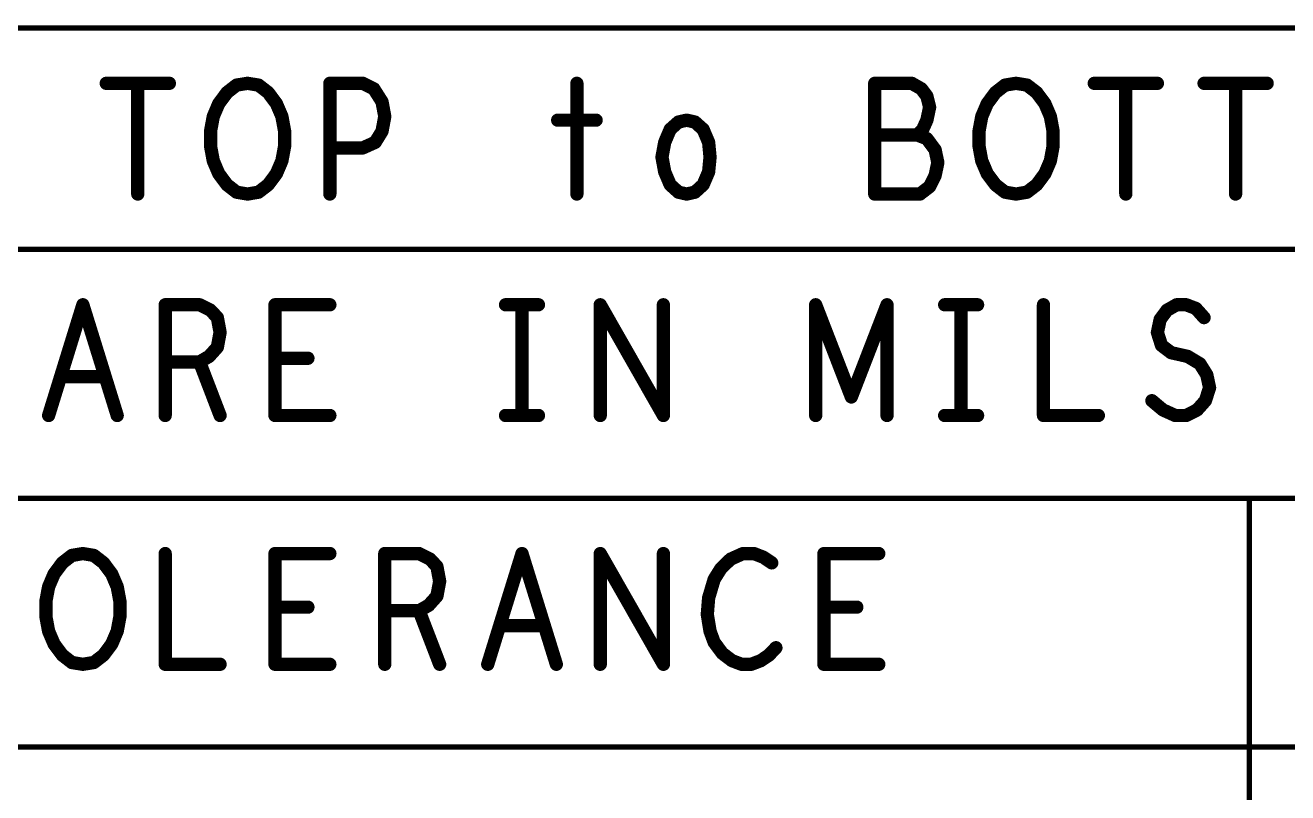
# Model space of a CAD drawing. Extents: x -14.2 to 19.9, y -5.2 to 16.9.
# Drawn here: x 12.031 to 13.457, y 6.043 to 6.909 of the extents above; entities that cross this region are included whole.
import ezdxf

# ---------------------------------------------------------------- set-up
doc = ezdxf.new("R2010")
doc.units = 0
doc.layers.get('0').update_dxf_attribs({"linetype": 'CONTINUOUS'})
doc.layers.add('FAB', color=2, linetype='CONTINUOUS')

# ---------------------------------------------------------------- blocks, each defined once
blk = doc.blocks.new('ROUND_1')
at = {"const_width": 0.003}
blk.add_lwpolyline([(-0.0015, 0, 1), (0.0015, 0, 1)], format="xyb", close=True, dxfattribs=at)
blk = doc.blocks.new('ROUND_105')
at = {"const_width": 0.0075}
blk.add_lwpolyline([(-0.00375, 0, 1), (0.00375, 0, 1)], format="xyb", close=True, dxfattribs=at)

msp = doc.modelspace()

# ---------------------------------------------------------------- linework, layer by layer
at = {"layer": 'FAB'}
for points, const_width in [([(8.7328, 6.9063), (15.4598, 6.9063)], 0.006), ([(12.1227, 6.8438), (12.194, 6.8438)], 0.015), ([(12.1583, 6.8438), (12.1583, 6.7188)], 0.015), ([(12.2591, 6.8334), (12.2699, 6.8418)], 0.015), ([(12.2699, 6.8418), (12.2823, 6.8438)], 0.015), ([(12.2823, 6.8438), (12.2947, 6.8418)], 0.015), ([(12.2947, 6.8418), (12.3056, 6.8334)], 0.015), ([(12.3753, 6.7188), (12.3753, 6.8438)], 0.015), ([(12.3753, 6.8438), (12.4125, 6.8438)], 0.015), ([(12.4125, 6.8438), (12.4249, 6.8376)], 0.015), ([(12.4249, 6.8376), (12.4342, 6.823)], 0.015), ([(12.6543, 6.8438), (12.6543, 6.7188)], 0.015), ([(13.0325, 6.8438), (12.9907, 6.8438)], 0.015), ([(12.9907, 6.8438), (12.9907, 6.7188)], 0.015), ([(13.0434, 6.8376), (13.0325, 6.8438)], 0.015), ([(13.0496, 6.8293), (13.0434, 6.8376)], 0.015), ([(13.1271, 6.8334), (13.1379, 6.8418)], 0.015), ([(13.1379, 6.8418), (13.1503, 6.8438)], 0.015), ([(13.1503, 6.8438), (13.1627, 6.8418)], 0.015), ([(13.1627, 6.8418), (13.1736, 6.8334)], 0.015), ([(13.2387, 6.8438), (13.31, 6.8438)], 0.015), ([(13.2743, 6.8438), (13.2743, 6.7188)], 0.015), ([(13.3627, 6.8438), (13.434, 6.8438)], 0.015), ([(13.3983, 6.8438), (13.3983, 6.7188)], 0.015), ([(12.2498, 6.8209), (12.2591, 6.8334)], 0.015), ([(12.3056, 6.8334), (12.3149, 6.8209)], 0.015), ([(13.0527, 6.8168), (13.0496, 6.8293)], 0.015), ([(13.1178, 6.8209), (13.1271, 6.8334)], 0.015), ([(13.1736, 6.8334), (13.1829, 6.8209)], 0.015), ([(12.2436, 6.8064), (12.2498, 6.8209)], 0.015), ([(12.3149, 6.8209), (12.3211, 6.8064)], 0.015), ([(12.4342, 6.823), (12.4373, 6.8064)], 0.015), ([(13.0496, 6.8022), (13.0527, 6.8168)], 0.015), ([(13.1116, 6.8064), (13.1178, 6.8209)], 0.015), ([(13.1829, 6.8209), (13.1891, 6.8064)], 0.015), ([(12.2405, 6.7897), (12.2436, 6.8064)], 0.015), ([(12.3211, 6.8064), (12.3242, 6.7897)], 0.015), ([(12.4373, 6.8064), (12.4342, 6.7897)], 0.015), ([(12.6326, 6.8022), (12.676, 6.8022)], 0.015), ([(12.7597, 6.7918), (12.769, 6.8001)], 0.015), ([(12.769, 6.8001), (12.7783, 6.8022)], 0.015), ([(12.7783, 6.8022), (12.7876, 6.8001)], 0.015), ([(12.7876, 6.8001), (12.7969, 6.7918)], 0.015), ([(13.0449, 6.7918), (13.0496, 6.8022)], 0.015), ([(13.1085, 6.7897), (13.1116, 6.8064)], 0.015), ([(13.1891, 6.8064), (13.1922, 6.7897)], 0.015), ([(12.2405, 6.773), (12.2405, 6.7897)], 0.015), ([(12.3242, 6.7897), (12.3242, 6.773)], 0.015), ([(12.4342, 6.7897), (12.4265, 6.7772)], 0.015), ([(12.7535, 6.7772), (12.7597, 6.7918)], 0.015), ([(12.7969, 6.7918), (12.8031, 6.7772)], 0.015), ([(13.0387, 6.7855), (12.9907, 6.7855)], 0.015), ([(13.0387, 6.7855), (13.0449, 6.7918)], 0.015), ([(13.0496, 6.7813), (13.0387, 6.7855)], 0.015), ([(13.0589, 6.7688), (13.0496, 6.7813)], 0.015), ([(13.1085, 6.773), (13.1085, 6.7897)], 0.015), ([(13.1922, 6.7897), (13.1922, 6.773)], 0.015), ([(12.2436, 6.7563), (12.2405, 6.773)], 0.015), ([(12.3242, 6.773), (12.3211, 6.7563)], 0.015), ([(12.4125, 6.7709), (12.3753, 6.7709)], 0.015), ([(12.4265, 6.7772), (12.4125, 6.7709)], 0.015), ([(12.7504, 6.7605), (12.7535, 6.7772)], 0.015), ([(12.8031, 6.7772), (12.8047, 6.7605)], 0.015), ([(13.062, 6.7543), (13.0589, 6.7688)], 0.015), ([(13.1116, 6.7563), (13.1085, 6.773)], 0.015), ([(13.1922, 6.773), (13.1891, 6.7563)], 0.015), ([(12.2498, 6.7418), (12.2436, 6.7563)], 0.015), ([(12.3211, 6.7563), (12.3149, 6.7418)], 0.015), ([(12.7535, 6.7438), (12.7504, 6.7605)], 0.015), ([(12.8047, 6.7605), (12.8031, 6.7438)], 0.015), ([(13.0589, 6.7397), (13.062, 6.7543)], 0.015), ([(13.1178, 6.7418), (13.1116, 6.7563)], 0.015), ([(13.1891, 6.7563), (13.1829, 6.7418)], 0.015), ([(12.2591, 6.7293), (12.2498, 6.7418)], 0.015), ([(12.3149, 6.7418), (12.3056, 6.7293)], 0.015), ([(12.7597, 6.7293), (12.7535, 6.7438)], 0.015), ([(12.8031, 6.7438), (12.7969, 6.7293)], 0.015), ([(13.0527, 6.7272), (13.0589, 6.7397)], 0.015), ([(13.1271, 6.7293), (13.1178, 6.7418)], 0.015), ([(13.1829, 6.7418), (13.1736, 6.7293)], 0.015), ([(12.2699, 6.7209), (12.2591, 6.7293)], 0.015), ([(12.3056, 6.7293), (12.2947, 6.7209)], 0.015), ([(12.769, 6.7209), (12.7597, 6.7293)], 0.015), ([(12.7969, 6.7293), (12.7876, 6.7209)], 0.015), ([(13.0418, 6.7188), (13.0527, 6.7272)], 0.015), ([(13.1379, 6.7209), (13.1271, 6.7293)], 0.015), ([(13.1736, 6.7293), (13.1627, 6.7209)], 0.015), ([(12.2823, 6.7188), (12.2699, 6.7209)], 0.015), ([(12.2947, 6.7209), (12.2823, 6.7188)], 0.015), ([(12.7783, 6.7188), (12.769, 6.7209)], 0.015), ([(12.7876, 6.7209), (12.7783, 6.7188)], 0.015), ([(12.9907, 6.7188), (13.0418, 6.7188)], 0.015), ([(13.1503, 6.7188), (13.1379, 6.7209)], 0.015), ([(13.1627, 6.7209), (13.1503, 6.7188)], 0.015), ([(8.7328, 6.6563), (15.4598, 6.6563)], 0.006), ([(12.0576, 6.4688), (12.0963, 6.5938)], 0.015), ([(12.0963, 6.5938), (12.1351, 6.4688)], 0.015), ([(12.1893, 6.4688), (12.1893, 6.5938)], 0.015), ([(12.1893, 6.5938), (12.2281, 6.5938)], 0.015), ([(12.2281, 6.5938), (12.2405, 6.5876)], 0.015), ([(12.2405, 6.5876), (12.2482, 6.5793)], 0.015), ([(12.3133, 6.4688), (12.3133, 6.5938)], 0.015), ([(12.3133, 6.5938), (12.3753, 6.5938)], 0.015), ([(12.5737, 6.5938), (12.6109, 6.5938)], 0.015), ([(12.5923, 6.5938), (12.5923, 6.4688)], 0.015), ([(12.6807, 6.4688), (12.6807, 6.5938)], 0.015), ([(12.6807, 6.5938), (12.752, 6.4688)], 0.015), ([(12.752, 6.4688), (12.752, 6.5938)], 0.015), ([(12.924, 6.4688), (12.924, 6.5938)], 0.015), ([(12.924, 6.5938), (12.9643, 6.4897)], 0.015), ([(12.9643, 6.4897), (13.0046, 6.5938)], 0.015), ([(13.0046, 6.5938), (13.0046, 6.4688)], 0.015), ([(13.0697, 6.5938), (13.1069, 6.5938)], 0.015), ([(13.0883, 6.5938), (13.0883, 6.4688)], 0.015), ([(13.1813, 6.5938), (13.1813, 6.4688)], 0.015), ([(13.3131, 6.5772), (13.3208, 6.5876)], 0.015), ([(13.3208, 6.5876), (13.3317, 6.5938)], 0.015), ([(13.3317, 6.5938), (13.3425, 6.5938)], 0.015), ([(13.3425, 6.5938), (13.3534, 6.5897)], 0.015), ([(13.3534, 6.5897), (13.3627, 6.5793)], 0.015), ([(12.2482, 6.5793), (12.2513, 6.5626)], 0.015), ([(13.31, 6.5626), (13.3131, 6.5772)], 0.015), ([(12.2513, 6.5626), (12.2482, 6.5459)], 0.015), ([(13.3146, 6.548), (13.31, 6.5626)], 0.015), ([(12.2482, 6.5459), (12.2389, 6.5355)], 0.015), ([(13.3255, 6.5397), (13.3146, 6.548)], 0.015), ([(13.3441, 6.5355), (13.3255, 6.5397)], 0.015), ([(12.2281, 6.5293), (12.1893, 6.5293)], 0.015), ([(12.2389, 6.5355), (12.2281, 6.5293)], 0.015), ([(12.2281, 6.5293), (12.2513, 6.4688)], 0.015), ([(12.3505, 6.5334), (12.3133, 6.5334)], 0.015), ([(13.358, 6.5272), (13.3441, 6.5355)], 0.015), ([(13.3658, 6.5147), (13.358, 6.5272)], 0.015), ([(12.1211, 6.5126), (12.0715, 6.5126)], 0.015), ([(13.3689, 6.5001), (13.3658, 6.5147)], 0.015), ([(13.3642, 6.4855), (13.3689, 6.5001)], 0.015), ([(13.3038, 6.4855), (13.3162, 6.4751)], 0.015), ([(13.3549, 6.4751), (13.3642, 6.4855)], 0.015), ([(12.3753, 6.4688), (12.3133, 6.4688)], 0.015), ([(12.5737, 6.4688), (12.6109, 6.4688)], 0.015), ([(13.0697, 6.4688), (13.1069, 6.4688)], 0.015), ([(13.1813, 6.4688), (13.2433, 6.4688)], 0.015), ([(13.3162, 6.4751), (13.3301, 6.4688)], 0.015), ([(13.3301, 6.4688), (13.3425, 6.4688)], 0.015), ([(13.3425, 6.4688), (13.3549, 6.4751)], 0.015), ([(8.7328, 6.3754), (15.4598, 6.3754)], 0.006), ([(13.4138, 6.3754), (13.4138, -0.3686)], 0.006), ([(12.0731, 6.3024), (12.0839, 6.3108)], 0.015), ([(12.0839, 6.3108), (12.0963, 6.3129)], 0.015), ([(12.0963, 6.3129), (12.1087, 6.3108)], 0.015), ([(12.1087, 6.3108), (12.1196, 6.3024)], 0.015), ([(12.1893, 6.3129), (12.1893, 6.1879)], 0.015), ([(12.3133, 6.1879), (12.3133, 6.3129)], 0.015), ([(12.3133, 6.3129), (12.3753, 6.3129)], 0.015), ([(12.4373, 6.1879), (12.4373, 6.3129)], 0.015), ([(12.4373, 6.3129), (12.4761, 6.3129)], 0.015), ([(12.4761, 6.3129), (12.4885, 6.3066)], 0.015), ([(12.5536, 6.1879), (12.5923, 6.3129)], 0.015), ([(12.5923, 6.3129), (12.6311, 6.1879)], 0.015), ([(12.6807, 6.1879), (12.6807, 6.3129)], 0.015), ([(12.6807, 6.3129), (12.752, 6.1879)], 0.015), ([(12.752, 6.1879), (12.752, 6.3129)], 0.015), ([(12.8419, 6.3129), (12.8279, 6.3066)], 0.015), ([(12.8543, 6.3129), (12.8419, 6.3129)], 0.015), ([(12.8651, 6.3087), (12.8543, 6.3129)], 0.015), ([(12.9333, 6.1879), (12.9333, 6.3129)], 0.015), ([(12.9333, 6.3129), (12.9953, 6.3129)], 0.015), ([(12.0638, 6.2899), (12.0731, 6.3024)], 0.015), ([(12.1196, 6.3024), (12.1289, 6.2899)], 0.015), ([(12.4885, 6.3066), (12.4962, 6.2983)], 0.015), ([(12.4962, 6.2983), (12.4993, 6.2816)], 0.015), ([(12.8171, 6.2962), (12.8093, 6.2837)], 0.015), ([(12.8279, 6.3066), (12.8171, 6.2962)], 0.015), ([(12.8744, 6.3024), (12.8651, 6.3087)], 0.015), ([(12.0576, 6.2754), (12.0638, 6.2899)], 0.015), ([(12.1289, 6.2899), (12.1351, 6.2754)], 0.015), ([(12.4993, 6.2816), (12.4962, 6.2649)], 0.015), ([(12.8093, 6.2837), (12.8031, 6.2628)], 0.015), ([(12.0545, 6.2587), (12.0576, 6.2754)], 0.015), ([(12.1351, 6.2754), (12.1382, 6.2587)], 0.015), ([(12.0545, 6.242), (12.0545, 6.2587)], 0.015), ([(12.1382, 6.2587), (12.1382, 6.242)], 0.015), ([(12.4869, 6.2545), (12.4761, 6.2483)], 0.015), ([(12.4962, 6.2649), (12.4869, 6.2545)], 0.015), ([(12.8031, 6.2628), (12.8016, 6.2441)], 0.015), ([(12.0576, 6.2253), (12.0545, 6.242)], 0.015), ([(12.1382, 6.242), (12.1351, 6.2253)], 0.015), ([(12.3505, 6.2524), (12.3133, 6.2524)], 0.015), ([(12.4761, 6.2483), (12.4373, 6.2483)], 0.015), ([(12.4761, 6.2483), (12.4993, 6.1879)], 0.015), ([(12.8016, 6.2441), (12.8047, 6.2253)], 0.015), ([(12.9705, 6.2524), (12.9333, 6.2524)], 0.015), ([(12.0638, 6.2108), (12.0576, 6.2253)], 0.015), ([(12.1351, 6.2253), (12.1289, 6.2108)], 0.015), ([(12.6171, 6.2316), (12.5675, 6.2316)], 0.015), ([(12.8047, 6.2253), (12.8093, 6.2128)], 0.015), ([(12.0731, 6.1983), (12.0638, 6.2108)], 0.015), ([(12.1289, 6.2108), (12.1196, 6.1983)], 0.015), ([(12.8093, 6.2128), (12.8186, 6.2003)], 0.015), ([(12.0839, 6.1899), (12.0731, 6.1983)], 0.015), ([(12.1196, 6.1983), (12.1087, 6.1899)], 0.015), ([(12.8186, 6.2003), (12.8295, 6.192)], 0.015), ([(12.862, 6.192), (12.8713, 6.1983)], 0.015), ([(12.8713, 6.1983), (12.8791, 6.2066)], 0.015), ([(12.0963, 6.1879), (12.0839, 6.1899)], 0.015), ([(12.1087, 6.1899), (12.0963, 6.1879)], 0.015), ([(12.1893, 6.1879), (12.2513, 6.1879)], 0.015), ([(12.3753, 6.1879), (12.3133, 6.1879)], 0.015), ([(12.8295, 6.192), (12.8403, 6.1879)], 0.015), ([(12.8403, 6.1879), (12.8512, 6.1879)], 0.015), ([(12.8512, 6.1879), (12.862, 6.192)], 0.015), ([(12.9953, 6.1879), (12.9333, 6.1879)], 0.015), ([(8.7328, 6.0944), (15.4598, 6.0944)], 0.006)]:
    msp.add_lwpolyline(points, dxfattribs=dict(at, const_width=const_width))

# ---------------------------------------------------------------- block references
for name, p in [('ROUND_105', (12.1227, 6.8438)), ('ROUND_105', (12.1583, 6.8438)), ('ROUND_105', (12.194, 6.8438)), ('ROUND_105', (12.2699, 6.8418)), ('ROUND_105', (12.2699, 6.8418)), ('ROUND_105', (12.2823, 6.8438)), ('ROUND_105', (12.2823, 6.8438)), ('ROUND_105', (12.2947, 6.8418)), ('ROUND_105', (12.2947, 6.8418)), ('ROUND_105', (12.3753, 6.8438)), ('ROUND_105', (12.3753, 6.8438)), ('ROUND_105', (12.4125, 6.8438)), ('ROUND_105', (12.4125, 6.8438)), ('ROUND_105', (12.4249, 6.8376)), ('ROUND_105', (12.4249, 6.8376)), ('ROUND_105', (12.6543, 6.8438)), ('ROUND_105', (12.9907, 6.8438)), ('ROUND_105', (12.9907, 6.8438)), ('ROUND_105', (13.0325, 6.8438)), ('ROUND_105', (13.0325, 6.8438)), ('ROUND_105', (13.0434, 6.8376)), ('ROUND_105', (13.0434, 6.8376)), ('ROUND_105', (13.1379, 6.8418)), ('ROUND_105', (13.1379, 6.8418)), ('ROUND_105', (13.1503, 6.8438)), ('ROUND_105', (13.1503, 6.8438)), ('ROUND_105', (13.1627, 6.8418)), ('ROUND_105', (13.1627, 6.8418)), ('ROUND_105', (13.2387, 6.8438)), ('ROUND_105', (13.2743, 6.8438)), ('ROUND_105', (13.31, 6.8438)), ('ROUND_105', (13.3627, 6.8438)), ('ROUND_105', (13.3983, 6.8438)), ('ROUND_105', (13.434, 6.8438)), ('ROUND_105', (12.2591, 6.8334)), ('ROUND_105', (12.2591, 6.8334)), ('ROUND_105', (12.3056, 6.8334)), ('ROUND_105', (12.3056, 6.8334)), ('ROUND_105', (13.0496, 6.8293)), ('ROUND_105', (13.0496, 6.8293)), ('ROUND_105', (13.1271, 6.8334)), ('ROUND_105', (13.1271, 6.8334)), ('ROUND_105', (13.1736, 6.8334)), ('ROUND_105', (13.1736, 6.8334)), ('ROUND_105', (12.2498, 6.8209)), ('ROUND_105', (12.2498, 6.8209)), ('ROUND_105', (12.3149, 6.8209)), ('ROUND_105', (12.3149, 6.8209)), ('ROUND_105', (12.4342, 6.823)), ('ROUND_105', (12.4342, 6.823)), ('ROUND_105', (13.0527, 6.8168)), ('ROUND_105', (13.0527, 6.8168)), ('ROUND_105', (13.1178, 6.8209)), ('ROUND_105', (13.1178, 6.8209)), ('ROUND_105', (13.1829, 6.8209)), ('ROUND_105', (13.1829, 6.8209)), ('ROUND_105', (12.2436, 6.8064)), ('ROUND_105', (12.2436, 6.8064)), ('ROUND_105', (12.3211, 6.8064)), ('ROUND_105', (12.3211, 6.8064)), ('ROUND_105', (12.4373, 6.8064)), ('ROUND_105', (12.4373, 6.8064)), ('ROUND_105', (12.6326, 6.8022)), ('ROUND_105', (12.676, 6.8022)), ('ROUND_105', (12.769, 6.8001)), ('ROUND_105', (12.769, 6.8001)), ('ROUND_105', (12.7783, 6.8022)), ('ROUND_105', (12.7783, 6.8022)), ('ROUND_105', (12.7876, 6.8001)), ('ROUND_105', (12.7876, 6.8001)), ('ROUND_105', (13.0496, 6.8022)), ('ROUND_105', (13.0496, 6.8022)), ('ROUND_105', (13.1116, 6.8064)), ('ROUND_105', (13.1116, 6.8064)), ('ROUND_105', (13.1891, 6.8064)), ('ROUND_105', (13.1891, 6.8064)), ('ROUND_105', (12.2405, 6.7897)), ('ROUND_105', (12.2405, 6.7897)), ('ROUND_105', (12.3242, 6.7897)), ('ROUND_105', (12.3242, 6.7897)), ('ROUND_105', (12.4342, 6.7897)), ('ROUND_105', (12.4342, 6.7897)), ('ROUND_105', (12.7597, 6.7918)), ('ROUND_105', (12.7597, 6.7918)), ('ROUND_105', (12.7969, 6.7918)), ('ROUND_105', (12.7969, 6.7918)), ('ROUND_105', (12.9907, 6.7855)), ('ROUND_105', (13.0387, 6.7855)), ('ROUND_105', (13.0387, 6.7855)), ('ROUND_105', (13.0387, 6.7855)), ('ROUND_105', (13.0449, 6.7918)), ('ROUND_105', (13.0449, 6.7918)), ('ROUND_105', (13.0496, 6.7813)), ('ROUND_105', (13.0496, 6.7813)), ('ROUND_105', (13.1085, 6.7897)), ('ROUND_105', (13.1085, 6.7897)), ('ROUND_105', (13.1922, 6.7897)), ('ROUND_105', (13.1922, 6.7897)), ('ROUND_105', (12.2405, 6.773)), ('ROUND_105', (12.2405, 6.773)), ('ROUND_105', (12.3242, 6.773)), ('ROUND_105', (12.3242, 6.773)), ('ROUND_105', (12.3753, 6.7709)), ('ROUND_105', (12.4125, 6.7709)), ('ROUND_105', (12.4125, 6.7709)), ('ROUND_105', (12.4265, 6.7772)), ('ROUND_105', (12.4265, 6.7772)), ('ROUND_105', (12.7535, 6.7772)), ('ROUND_105', (12.7535, 6.7772)), ('ROUND_105', (12.8031, 6.7772)), ('ROUND_105', (12.8031, 6.7772)), ('ROUND_105', (13.0589, 6.7688)), ('ROUND_105', (13.0589, 6.7688)), ('ROUND_105', (13.1085, 6.773)), ('ROUND_105', (13.1085, 6.773)), ('ROUND_105', (13.1922, 6.773)), ('ROUND_105', (13.1922, 6.773)), ('ROUND_105', (12.2436, 6.7563)), ('ROUND_105', (12.2436, 6.7563)), ('ROUND_105', (12.3211, 6.7563)), ('ROUND_105', (12.3211, 6.7563)), ('ROUND_105', (12.7504, 6.7605)), ('ROUND_105', (12.7504, 6.7605)), ('ROUND_105', (12.8047, 6.7605)), ('ROUND_105', (12.8047, 6.7605)), ('ROUND_105', (13.062, 6.7543)), ('ROUND_105', (13.062, 6.7543)), ('ROUND_105', (13.1116, 6.7563)), ('ROUND_105', (13.1116, 6.7563)), ('ROUND_105', (13.1891, 6.7563)), ('ROUND_105', (13.1891, 6.7563)), ('ROUND_105', (12.2498, 6.7418)), ('ROUND_105', (12.2498, 6.7418)), ('ROUND_105', (12.3149, 6.7418)), ('ROUND_105', (12.3149, 6.7418)), ('ROUND_105', (12.7535, 6.7438)), ('ROUND_105', (12.7535, 6.7438)), ('ROUND_105', (12.8031, 6.7438)), ('ROUND_105', (12.8031, 6.7438)), ('ROUND_105', (13.0589, 6.7397)), ('ROUND_105', (13.0589, 6.7397)), ('ROUND_105', (13.1178, 6.7418)), ('ROUND_105', (13.1178, 6.7418)), ('ROUND_105', (13.1829, 6.7418)), ('ROUND_105', (13.1829, 6.7418)), ('ROUND_105', (12.2591, 6.7293)), ('ROUND_105', (12.2591, 6.7293)), ('ROUND_105', (12.3056, 6.7293)), ('ROUND_105', (12.3056, 6.7293)), ('ROUND_105', (12.7597, 6.7293)), ('ROUND_105', (12.7597, 6.7293)), ('ROUND_105', (12.7969, 6.7293)), ('ROUND_105', (12.7969, 6.7293)), ('ROUND_105', (13.0527, 6.7272)), ('ROUND_105', (13.0527, 6.7272)), ('ROUND_105', (13.1271, 6.7293)), ('ROUND_105', (13.1271, 6.7293)), ('ROUND_105', (13.1736, 6.7293)), ('ROUND_105', (13.1736, 6.7293)), ('ROUND_105', (12.1583, 6.7188)), ('ROUND_105', (12.2699, 6.7209)), ('ROUND_105', (12.2699, 6.7209)), ('ROUND_105', (12.2823, 6.7188)), ('ROUND_105', (12.2823, 6.7188)), ('ROUND_105', (12.2947, 6.7209)), ('ROUND_105', (12.2947, 6.7209)), ('ROUND_105', (12.3753, 6.7188)), ('ROUND_105', (12.6543, 6.7188)), ('ROUND_105', (12.769, 6.7209)), ('ROUND_105', (12.769, 6.7209)), ('ROUND_105', (12.7783, 6.7188)), ('ROUND_105', (12.7783, 6.7188)), ('ROUND_105', (12.7876, 6.7209)), ('ROUND_105', (12.7876, 6.7209)), ('ROUND_105', (12.9907, 6.7188)), ('ROUND_105', (12.9907, 6.7188)), ('ROUND_105', (13.0418, 6.7188)), ('ROUND_105', (13.0418, 6.7188)), ('ROUND_105', (13.1379, 6.7209)), ('ROUND_105', (13.1379, 6.7209)), ('ROUND_105', (13.1503, 6.7188)), ('ROUND_105', (13.1503, 6.7188)), ('ROUND_105', (13.1627, 6.7209)), ('ROUND_105', (13.1627, 6.7209)), ('ROUND_105', (13.2743, 6.7188)), ('ROUND_105', (13.3983, 6.7188)), ('ROUND_105', (12.0963, 6.5938)), ('ROUND_105', (12.0963, 6.5938)), ('ROUND_105', (12.1893, 6.5938)), ('ROUND_105', (12.1893, 6.5938)), ('ROUND_105', (12.2281, 6.5938)), ('ROUND_105', (12.2281, 6.5938)), ('ROUND_105', (12.2405, 6.5876)), ('ROUND_105', (12.2405, 6.5876)), ('ROUND_105', (12.3133, 6.5938)), ('ROUND_105', (12.3133, 6.5938)), ('ROUND_105', (12.3753, 6.5938)), ('ROUND_105', (12.5737, 6.5938)), ('ROUND_105', (12.5923, 6.5938)), ('ROUND_105', (12.6109, 6.5938)), ('ROUND_105', (12.6807, 6.5938)), ('ROUND_105', (12.6807, 6.5938)), ('ROUND_105', (12.752, 6.5938)), ('ROUND_105', (12.924, 6.5938)), ('ROUND_105', (12.924, 6.5938)), ('ROUND_105', (13.0046, 6.5938)), ('ROUND_105', (13.0046, 6.5938)), ('ROUND_105', (13.0697, 6.5938)), ('ROUND_105', (13.0883, 6.5938)), ('ROUND_105', (13.1069, 6.5938)), ('ROUND_105', (13.1813, 6.5938)), ('ROUND_105', (13.3208, 6.5876)), ('ROUND_105', (13.3208, 6.5876)), ('ROUND_105', (13.3317, 6.5938)), ('ROUND_105', (13.3317, 6.5938)), ('ROUND_105', (13.3425, 6.5938)), ('ROUND_105', (13.3425, 6.5938)), ('ROUND_105', (13.3534, 6.5897)), ('ROUND_105', (13.3534, 6.5897)), ('ROUND_105', (12.2482, 6.5793)), ('ROUND_105', (12.2482, 6.5793)), ('ROUND_105', (13.3131, 6.5772)), ('ROUND_105', (13.3131, 6.5772)), ('ROUND_105', (13.3627, 6.5793)), ('ROUND_105', (12.2513, 6.5626)), ('ROUND_105', (12.2513, 6.5626)), ('ROUND_105', (13.31, 6.5626)), ('ROUND_105', (13.31, 6.5626)), ('ROUND_105', (12.2482, 6.5459)), ('ROUND_105', (12.2482, 6.5459)), ('ROUND_105', (13.3146, 6.548)), ('ROUND_105', (13.3146, 6.548)), ('ROUND_105', (13.3255, 6.5397)), ('ROUND_105', (13.3255, 6.5397)), ('ROUND_105', (12.1893, 6.5293)), ('ROUND_105', (12.2281, 6.5293)), ('ROUND_105', (12.2281, 6.5293)), ('ROUND_105', (12.2281, 6.5293)), ('ROUND_105', (12.2389, 6.5355)), ('ROUND_105', (12.2389, 6.5355)), ('ROUND_105', (12.3133, 6.5334)), ('ROUND_105', (12.3505, 6.5334)), ('ROUND_105', (13.3441, 6.5355)), ('ROUND_105', (13.3441, 6.5355)), ('ROUND_105', (13.358, 6.5272)), ('ROUND_105', (13.358, 6.5272)), ('ROUND_105', (12.0715, 6.5126)), ('ROUND_105', (12.1211, 6.5126)), ('ROUND_105', (13.3658, 6.5147)), ('ROUND_105', (13.3658, 6.5147)), ('ROUND_105', (13.3689, 6.5001)), ('ROUND_105', (13.3689, 6.5001)), ('ROUND_105', (12.9643, 6.4897)), ('ROUND_105', (12.9643, 6.4897)), ('ROUND_105', (13.3038, 6.4855)), ('ROUND_105', (13.3642, 6.4855)), ('ROUND_105', (13.3642, 6.4855)), ('ROUND_105', (12.0576, 6.4688)), ('ROUND_105', (12.1351, 6.4688)), ('ROUND_105', (12.1893, 6.4688)), ('ROUND_105', (12.2513, 6.4688)), ('ROUND_105', (12.3133, 6.4688)), ('ROUND_105', (12.3133, 6.4688)), ('ROUND_105', (12.3753, 6.4688)), ('ROUND_105', (12.5737, 6.4688)), ('ROUND_105', (12.5923, 6.4688)), ('ROUND_105', (12.6109, 6.4688)), ('ROUND_105', (12.6807, 6.4688)), ('ROUND_105', (12.752, 6.4688)), ('ROUND_105', (12.752, 6.4688)), ('ROUND_105', (12.924, 6.4688)), ('ROUND_105', (13.0046, 6.4688)), ('ROUND_105', (13.0697, 6.4688)), ('ROUND_105', (13.0883, 6.4688)), ('ROUND_105', (13.1069, 6.4688)), ('ROUND_105', (13.1813, 6.4688)), ('ROUND_105', (13.1813, 6.4688)), ('ROUND_105', (13.2433, 6.4688)), ('ROUND_105', (13.3162, 6.4751)), ('ROUND_105', (13.3162, 6.4751)), ('ROUND_105', (13.3301, 6.4688)), ('ROUND_105', (13.3301, 6.4688)), ('ROUND_105', (13.3425, 6.4688)), ('ROUND_105', (13.3425, 6.4688)), ('ROUND_105', (13.3549, 6.4751)), ('ROUND_105', (13.3549, 6.4751)), ('ROUND_1', (13.4138, 6.3754)), ('ROUND_105', (12.0839, 6.3108)), ('ROUND_105', (12.0839, 6.3108)), ('ROUND_105', (12.0963, 6.3129)), ('ROUND_105', (12.0963, 6.3129)), ('ROUND_105', (12.1087, 6.3108)), ('ROUND_105', (12.1087, 6.3108)), ('ROUND_105', (12.1893, 6.3129)), ('ROUND_105', (12.3133, 6.3129)), ('ROUND_105', (12.3133, 6.3129)), ('ROUND_105', (12.3753, 6.3129)), ('ROUND_105', (12.4373, 6.3129)), ('ROUND_105', (12.4373, 6.3129)), ('ROUND_105', (12.4761, 6.3129)), ('ROUND_105', (12.4761, 6.3129)), ('ROUND_105', (12.5923, 6.3129)), ('ROUND_105', (12.5923, 6.3129)), ('ROUND_105', (12.6807, 6.3129)), ('ROUND_105', (12.6807, 6.3129)), ('ROUND_105', (12.752, 6.3129)), ('ROUND_105', (12.8419, 6.3129)), ('ROUND_105', (12.8419, 6.3129)), ('ROUND_105', (12.8543, 6.3129)), ('ROUND_105', (12.8543, 6.3129)), ('ROUND_105', (12.9333, 6.3129)), ('ROUND_105', (12.9333, 6.3129)), ('ROUND_105', (12.9953, 6.3129)), ('ROUND_105', (12.0731, 6.3024)), ('ROUND_105', (12.0731, 6.3024)), ('ROUND_105', (12.1196, 6.3024)), ('ROUND_105', (12.1196, 6.3024)), ('ROUND_105', (12.4885, 6.3066)), ('ROUND_105', (12.4885, 6.3066)), ('ROUND_105', (12.4962, 6.2983)), ('ROUND_105', (12.4962, 6.2983)), ('ROUND_105', (12.8171, 6.2962)), ('ROUND_105', (12.8171, 6.2962)), ('ROUND_105', (12.8279, 6.3066)), ('ROUND_105', (12.8279, 6.3066)), ('ROUND_105', (12.8651, 6.3087)), ('ROUND_105', (12.8651, 6.3087)), ('ROUND_105', (12.8744, 6.3024)), ('ROUND_105', (12.0638, 6.2899)), ('ROUND_105', (12.0638, 6.2899)), ('ROUND_105', (12.1289, 6.2899)), ('ROUND_105', (12.1289, 6.2899)), ('ROUND_105', (12.4993, 6.2816)), ('ROUND_105', (12.4993, 6.2816)), ('ROUND_105', (12.8093, 6.2837)), ('ROUND_105', (12.8093, 6.2837)), ('ROUND_105', (12.0576, 6.2754)), ('ROUND_105', (12.0576, 6.2754)), ('ROUND_105', (12.1351, 6.2754)), ('ROUND_105', (12.1351, 6.2754)), ('ROUND_105', (12.0545, 6.2587)), ('ROUND_105', (12.0545, 6.2587)), ('ROUND_105', (12.1382, 6.2587)), ('ROUND_105', (12.1382, 6.2587)), ('ROUND_105', (12.4869, 6.2545)), ('ROUND_105', (12.4869, 6.2545)), ('ROUND_105', (12.4962, 6.2649)), ('ROUND_105', (12.4962, 6.2649)), ('ROUND_105', (12.8031, 6.2628)), ('ROUND_105', (12.8031, 6.2628)), ('ROUND_105', (12.0545, 6.242)), ('ROUND_105', (12.0545, 6.242)), ('ROUND_105', (12.1382, 6.242)), ('ROUND_105', (12.1382, 6.242)), ('ROUND_105', (12.3133, 6.2524)), ('ROUND_105', (12.3505, 6.2524)), ('ROUND_105', (12.4373, 6.2483)), ('ROUND_105', (12.4761, 6.2483)), ('ROUND_105', (12.4761, 6.2483)), ('ROUND_105', (12.4761, 6.2483)), ('ROUND_105', (12.8016, 6.2441)), ('ROUND_105', (12.8016, 6.2441)), ('ROUND_105', (12.9333, 6.2524)), ('ROUND_105', (12.9705, 6.2524)), ('ROUND_105', (12.0576, 6.2253)), ('ROUND_105', (12.0576, 6.2253)), ('ROUND_105', (12.1351, 6.2253)), ('ROUND_105', (12.1351, 6.2253)), ('ROUND_105', (12.5675, 6.2316)), ('ROUND_105', (12.6171, 6.2316)), ('ROUND_105', (12.8047, 6.2253)), ('ROUND_105', (12.8047, 6.2253)), ('ROUND_105', (12.0638, 6.2108)), ('ROUND_105', (12.0638, 6.2108)), ('ROUND_105', (12.1289, 6.2108)), ('ROUND_105', (12.1289, 6.2108)), ('ROUND_105', (12.8093, 6.2128)), ('ROUND_105', (12.8093, 6.2128)), ('ROUND_105', (12.0731, 6.1983)), ('ROUND_105', (12.0731, 6.1983)), ('ROUND_105', (12.1196, 6.1983)), ('ROUND_105', (12.1196, 6.1983)), ('ROUND_105', (12.8186, 6.2003)), ('ROUND_105', (12.8186, 6.2003)), ('ROUND_105', (12.8713, 6.1983)), ('ROUND_105', (12.8713, 6.1983)), ('ROUND_105', (12.8791, 6.2066)), ('ROUND_105', (12.0839, 6.1899)), ('ROUND_105', (12.0839, 6.1899)), ('ROUND_105', (12.0963, 6.1879)), ('ROUND_105', (12.0963, 6.1879)), ('ROUND_105', (12.1087, 6.1899)), ('ROUND_105', (12.1087, 6.1899)), ('ROUND_105', (12.1893, 6.1879)), ('ROUND_105', (12.1893, 6.1879)), ('ROUND_105', (12.2513, 6.1879)), ('ROUND_105', (12.3133, 6.1879)), ('ROUND_105', (12.3133, 6.1879)), ('ROUND_105', (12.3753, 6.1879)), ('ROUND_105', (12.4373, 6.1879)), ('ROUND_105', (12.4993, 6.1879)), ('ROUND_105', (12.5536, 6.1879)), ('ROUND_105', (12.6311, 6.1879)), ('ROUND_105', (12.6807, 6.1879)), ('ROUND_105', (12.752, 6.1879)), ('ROUND_105', (12.752, 6.1879)), ('ROUND_105', (12.8295, 6.192)), ('ROUND_105', (12.8295, 6.192)), ('ROUND_105', (12.8403, 6.1879)), ('ROUND_105', (12.8403, 6.1879)), ('ROUND_105', (12.8512, 6.1879)), ('ROUND_105', (12.8512, 6.1879)), ('ROUND_105', (12.862, 6.192)), ('ROUND_105', (12.862, 6.192)), ('ROUND_105', (12.9333, 6.1879)), ('ROUND_105', (12.9333, 6.1879)), ('ROUND_105', (12.9953, 6.1879))]:
    msp.add_blockref(name, p, dxfattribs=at)

doc.saveas('drawing.dxf')
